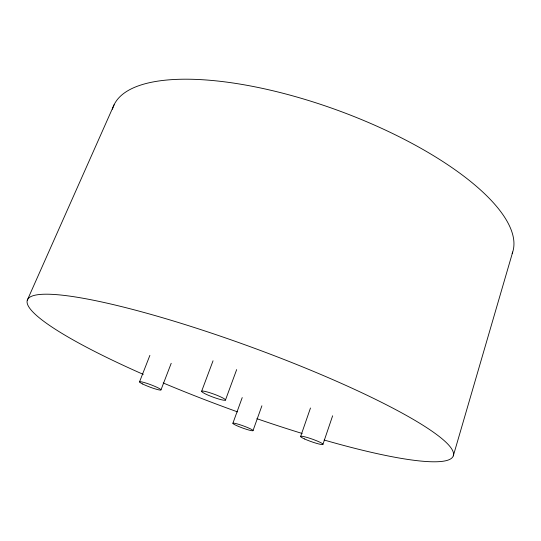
<?xml version="1.0" encoding="UTF-8"?>
<svg xmlns="http://www.w3.org/2000/svg" width="541" height="541" viewBox="0 0 541 541"><rect width="100%" height="100%" fill="white"/><g stroke="black" fill="none" stroke-linecap="round" stroke-linejoin="round"><path stroke-width="0.81" d="M453.29 455.887L512.699 252.059M322.984 444.188L332.634 415.786M300.695 436.296L310.48 408.002M252.992 430.683A10.739 1.116 20 0 0 238.872 424.401A10.739 1.116 20 0 0 236.992 425.767A10.739 1.116 20 0 0 252.992 430.683L261.905 405.797M232.894 423.238L242.219 397.594M225.455 400.097A12.707 1.562 20.2 0 0 208.42 392.299A12.707 1.562 20.2 0 0 206.79 394.572A12.707 1.562 20.2 0 0 225.455 400.097L236.667 369.604M201.637 391.251L213.039 360.793M160.981 389.872L171.206 363.302M139.517 381.912L149.884 355.369M27.32 300.133L114.09 104.778M143.25 374.372A226.78 32.798 20.1 0 1 77.735 297.34A226.78 32.798 20.1 0 1 411.944 418.626A226.78 32.798 20.1 0 1 324.154 440.022M302.176 433.476A226.78 32.798 20.1 0 1 256.88 418.687M237.56 411.89A226.78 32.798 20.1 0 1 163.193 382.96M112.447 109.241A212.539 74.103 20.1 0 1 335.718 109.593A212.539 74.103 20.1 0 1 512.171 253.553M142.581 383.968A11.462 1.258 20.6 0 0 160.589 390.075A11.462 1.258 20.6 0 0 147.578 383.589A11.462 1.258 20.6 0 0 142.581 383.968M304.522 438.947A11.909 1.353 19.5 0 0 322.842 444.513A11.909 1.353 19.5 0 0 308.012 437.723A11.909 1.353 19.5 0 0 304.522 438.947"/></g></svg>
